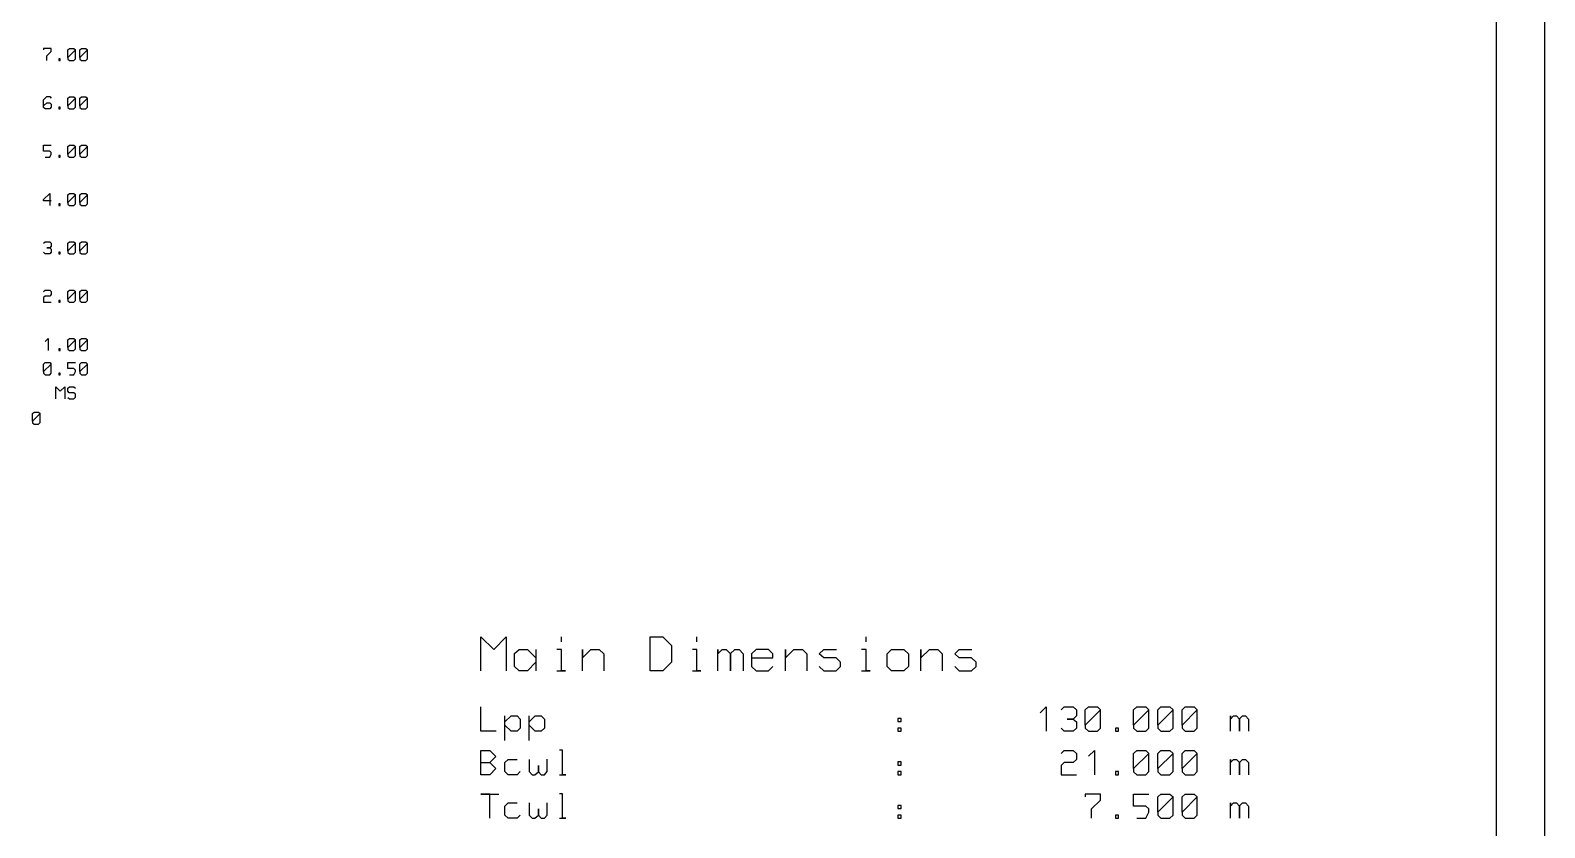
# Model space of a CAD drawing. Header units: millimetres. Extents: x 144707 to 335107, y -68023 to 180297.
# Drawn here: x 288591 to 319907, y 130750 to 147247 of the extents above; entities that cross this region are included whole.
import ezdxf

# ---------------------------------------------------------------- set-up
doc = ezdxf.new("R2010")
doc.units = ezdxf.units.MM
doc.layers.add('11', color=7, linetype='Continuous')

# ---------------------------------------------------------------- blocks, each defined once
blk = doc.blocks.new('A$C3242291E')
at = {"layer": '11', "color": 7, "linetype": 'Continuous'}
for points in [[(0, 0), (175200, 0), (175200, 65899), (0, 65899), (0, 0)], [(1000, 1000), (174200, 1000), (174200, 64899), (1000, 64899), (1000, 1000)], [(144223, 32224), (144223, 32319), (144223, 32319), (144318, 32412), (144318, 32412), (144318, 32474), (144318, 32474), (144160, 32474), (144160, 32474), (144160, 32444)], [(144473, 32224), (144505, 32224), (144505, 32224), (144505, 32257), (144505, 32257), (144473, 32257), (144473, 32257), (144473, 32224), (144473, 32224), (144505, 32224)], [(144660, 32287), (144660, 32444), (144660, 32444), (144693, 32474), (144693, 32474), (144785, 32474), (144785, 32474), (144818, 32444), (144818, 32444), (144660, 32287), (144660, 32287), (144660, 32254), (144660, 32254), (144693, 32224), (144693, 32224), (144785, 32224), (144785, 32224), (144818, 32257), (144818, 32257), (144818, 32444)], [(144910, 32287), (144910, 32444), (144910, 32444), (144943, 32474), (144943, 32474), (145035, 32474), (145035, 32474), (145068, 32444), (145068, 32444), (144910, 32287), (144910, 32287), (144910, 32254), (144910, 32254), (144943, 32224), (144943, 32224), (145035, 32224), (145035, 32224), (145068, 32257), (145068, 32257), (145068, 32444)], [(144160, 31287), (144223, 31349), (144223, 31349), (144285, 31349), (144285, 31349), (144318, 31319), (144318, 31319), (144318, 31257), (144318, 31257), (144285, 31224), (144285, 31224), (144193, 31224), (144193, 31224), (144160, 31254), (144160, 31254), (144160, 31412), (144160, 31412), (144223, 31477), (144223, 31477), (144285, 31477), (144285, 31477), (144318, 31444)], [(144660, 31287), (144660, 31444), (144660, 31444), (144693, 31474), (144693, 31474), (144785, 31474), (144785, 31474), (144818, 31444), (144818, 31444), (144660, 31287), (144660, 31287), (144660, 31254), (144660, 31254), (144693, 31224), (144693, 31224), (144785, 31224), (144785, 31224), (144818, 31257), (144818, 31257), (144818, 31444)], [(144910, 31287), (144910, 31444), (144910, 31444), (144943, 31474), (144943, 31474), (145035, 31474), (145035, 31474), (145068, 31444), (145068, 31444), (144910, 31287), (144910, 31287), (144910, 31254), (144910, 31254), (144943, 31224), (144943, 31224), (145035, 31224), (145035, 31224), (145068, 31257), (145068, 31257), (145068, 31444)], [(144473, 31224), (144505, 31224), (144505, 31224), (144505, 31257), (144505, 31257), (144473, 31257), (144473, 31257), (144473, 31224), (144473, 31224), (144505, 31224)], [(144193, 30224), (144285, 30224), (144285, 30224), (144318, 30287), (144318, 30287), (144318, 30319), (144318, 30319), (144285, 30349), (144285, 30349), (144160, 30349), (144160, 30349), (144160, 30474), (144160, 30474), (144318, 30474)], [(144660, 30287), (144660, 30444), (144660, 30444), (144693, 30474), (144693, 30474), (144785, 30474), (144785, 30474), (144818, 30444), (144818, 30444), (144660, 30287), (144660, 30287), (144660, 30254), (144660, 30254), (144693, 30224), (144693, 30224), (144785, 30224), (144785, 30224), (144818, 30257), (144818, 30257), (144818, 30444)], [(144910, 30287), (144910, 30444), (144910, 30444), (144943, 30474), (144943, 30474), (145035, 30474), (145035, 30474), (145068, 30444), (145068, 30444), (144910, 30287), (144910, 30287), (144910, 30254), (144910, 30254), (144943, 30224), (144943, 30224), (145035, 30224), (145035, 30224), (145068, 30257), (145068, 30257), (145068, 30444)], [(144473, 30224), (144505, 30224), (144505, 30224), (144505, 30257), (144505, 30257), (144473, 30257), (144473, 30257), (144473, 30224), (144473, 30224), (144505, 30224)], [(144318, 29319), (144160, 29319), (144160, 29319), (144160, 29349), (144160, 29349), (144285, 29474), (144285, 29474), (144285, 29349), (144285, 29224)], [(144660, 29287), (144660, 29444), (144660, 29444), (144693, 29474), (144693, 29474), (144785, 29474), (144785, 29474), (144818, 29444), (144818, 29444), (144660, 29287), (144660, 29287), (144660, 29254), (144660, 29254), (144693, 29224), (144693, 29224), (144785, 29224), (144785, 29224), (144818, 29257), (144818, 29257), (144818, 29444)], [(144910, 29287), (144910, 29444), (144910, 29444), (144943, 29474), (144943, 29474), (145035, 29474), (145035, 29474), (145068, 29444), (145068, 29444), (144910, 29287), (144910, 29287), (144910, 29254), (144910, 29254), (144943, 29224), (144943, 29224), (145035, 29224), (145035, 29224), (145068, 29257), (145068, 29257), (145068, 29444)], [(144473, 29224), (144505, 29224), (144505, 29224), (144505, 29257), (144505, 29257), (144473, 29257), (144473, 29257), (144473, 29224), (144473, 29224), (144505, 29224)], [(144160, 28444), (144193, 28474), (144193, 28474), (144285, 28474), (144285, 28474), (144318, 28444), (144318, 28444), (144318, 28382), (144318, 28382), (144285, 28349), (144285, 28349), (144223, 28349), (144223, 28349), (144285, 28349), (144285, 28349), (144318, 28319), (144318, 28319), (144318, 28257), (144318, 28257), (144285, 28224), (144285, 28224), (144193, 28224), (144193, 28224), (144160, 28257)], [(144473, 28224), (144505, 28224), (144505, 28224), (144505, 28257), (144505, 28257), (144473, 28257), (144473, 28257), (144473, 28224), (144473, 28224), (144505, 28224)], [(144660, 28287), (144660, 28444), (144660, 28444), (144693, 28474), (144693, 28474), (144785, 28474), (144785, 28474), (144818, 28444), (144818, 28444), (144660, 28287), (144660, 28287), (144660, 28254), (144660, 28254), (144693, 28224), (144693, 28224), (144785, 28224), (144785, 28224), (144818, 28257), (144818, 28257), (144818, 28444)], [(144910, 28287), (144910, 28444), (144910, 28444), (144943, 28474), (144943, 28474), (145035, 28474), (145035, 28474), (145068, 28444), (145068, 28444), (144910, 28287), (144910, 28287), (144910, 28254), (144910, 28254), (144943, 28224), (144943, 28224), (145035, 28224), (145035, 28224), (145068, 28257), (145068, 28257), (145068, 28444)], [(144160, 27444), (144193, 27474), (144193, 27474), (144285, 27474), (144285, 27474), (144318, 27444), (144318, 27444), (144318, 27382), (144318, 27382), (144285, 27349), (144285, 27349), (144193, 27349), (144193, 27349), (144160, 27319), (144160, 27319), (144160, 27224), (144160, 27224), (144318, 27224)], [(144473, 27224), (144505, 27224), (144505, 27224), (144505, 27257), (144505, 27257), (144473, 27257), (144473, 27257), (144473, 27224), (144473, 27224), (144505, 27224)], [(144660, 27287), (144660, 27444), (144660, 27444), (144693, 27474), (144693, 27474), (144785, 27474), (144785, 27474), (144818, 27444), (144818, 27444), (144660, 27287), (144660, 27287), (144660, 27254), (144660, 27254), (144693, 27224), (144693, 27224), (144785, 27224), (144785, 27224), (144818, 27257), (144818, 27257), (144818, 27444)], [(144910, 27287), (144910, 27444), (144910, 27444), (144943, 27474), (144943, 27474), (145035, 27474), (145035, 27474), (145068, 27444), (145068, 27444), (144910, 27287), (144910, 27287), (144910, 27254), (144910, 27254), (144943, 27224), (144943, 27224), (145035, 27224), (145035, 27224), (145068, 27257), (145068, 27257), (145068, 27444)], [(144193, 26414), (144255, 26474), (144255, 26474), (144255, 26349), (144255, 26224)], [(144660, 26287), (144660, 26444), (144660, 26444), (144693, 26474), (144693, 26474), (144785, 26474), (144785, 26474), (144818, 26444), (144818, 26444), (144660, 26287), (144660, 26287), (144660, 26254), (144660, 26254), (144693, 26224), (144693, 26224), (144785, 26224), (144785, 26224), (144818, 26257), (144818, 26257), (144818, 26444)], [(144910, 26287), (144910, 26444), (144910, 26444), (144943, 26474), (144943, 26474), (145035, 26474), (145035, 26474), (145068, 26444), (145068, 26444), (144910, 26287), (144910, 26287), (144910, 26254), (144910, 26254), (144943, 26224), (144943, 26224), (145035, 26224), (145035, 26224), (145068, 26257), (145068, 26257), (145068, 26444)], [(144473, 26224), (144505, 26224), (144505, 26224), (144505, 26257), (144505, 26257), (144473, 26257), (144473, 26257), (144473, 26224), (144473, 26224), (144505, 26224)], [(144160, 25787), (144160, 25944), (144160, 25944), (144193, 25974), (144193, 25974), (144285, 25974), (144285, 25974), (144318, 25944), (144318, 25944), (144160, 25787), (144160, 25787), (144160, 25754), (144160, 25754), (144193, 25724), (144193, 25724), (144285, 25724), (144285, 25724), (144318, 25757), (144318, 25757), (144318, 25944)], [(144473, 25724), (144505, 25724), (144505, 25724), (144505, 25757), (144505, 25757), (144473, 25757), (144473, 25757), (144473, 25724), (144473, 25724), (144505, 25724)], [(144693, 25724), (144785, 25724), (144785, 25724), (144818, 25787), (144818, 25787), (144818, 25819), (144818, 25819), (144785, 25849), (144785, 25849), (144660, 25849), (144660, 25849), (144660, 25974), (144660, 25974), (144818, 25974)], [(144910, 25787), (144910, 25944), (144910, 25944), (144943, 25974), (144943, 25974), (145035, 25974), (145035, 25974), (145068, 25944), (145068, 25944), (144910, 25787), (144910, 25787), (144910, 25754), (144910, 25754), (144943, 25724), (144943, 25724), (145035, 25724), (145035, 25724), (145068, 25757), (145068, 25757), (145068, 25944)], [(144410, 25224), (144410, 25349), (144410, 25474), (144410, 25474), (144505, 25382), (144505, 25382), (144598, 25474), (144598, 25474), (144598, 25349), (144598, 25224)], [(144660, 25254), (144693, 25224), (144693, 25224), (144785, 25224), (144785, 25224), (144818, 25257), (144818, 25257), (144818, 25319), (144818, 25319), (144785, 25349), (144785, 25349), (144690, 25349), (144690, 25349), (144660, 25382), (144660, 25382), (144660, 25444), (144660, 25444), (144693, 25474), (144693, 25474), (144785, 25474), (144785, 25474), (144818, 25444)], [(143930, 24762), (143930, 24919), (143930, 24919), (143963, 24949), (143963, 24949), (144055, 24949), (144055, 24949), (144088, 24919), (144088, 24919), (143930, 24762), (143930, 24762), (143930, 24729), (143930, 24729), (143963, 24699), (143963, 24699), (144055, 24699), (144055, 24699), (144088, 24732), (144088, 24732), (144088, 24919)], [(153200, 19600), (153200, 19950), (153200, 20300), (153200, 20300), (153466, 20041), (153466, 20041), (153725, 20300), (153725, 20300), (153725, 19950), (153725, 19600)], [(154866, 20195), (154866, 20300)], [(156700, 19600), (156700, 19950), (156700, 20300), (156700, 20300), (156966, 20300), (156966, 20300), (157141, 20125), (157141, 20125), (157141, 19775), (157141, 19775), (156966, 19600), (156966, 19600), (156700, 19600), (156700, 19600), (156700, 19950), (156700, 20300)], [(157666, 20195), (157666, 20300)], [(161166, 20195), (161166, 20300)], [(154341, 20041), (154341, 19775), (154341, 19775), (154166, 19600), (154166, 19600), (153991, 19600), (153991, 19600), (153900, 19691), (153900, 19691), (153900, 19957), (153900, 19957), (153991, 20041), (153991, 20041), (154166, 20041), (154166, 20041), (154341, 19866), (154341, 19866), (154341, 19600)], [(154775, 19600), (154950, 19600), (154950, 19600), (154866, 19600), (154866, 19600), (154866, 20041), (154866, 20041), (154775, 20041)], [(155300, 19600), (155300, 20041), (155300, 20041), (155300, 19866), (155300, 19866), (155475, 20041), (155475, 20041), (155650, 20041), (155650, 20041), (155741, 19950), (155741, 19950), (155741, 19600)], [(157575, 19600), (157750, 19600), (157750, 19600), (157666, 19600), (157666, 19600), (157666, 20041), (157666, 20041), (157575, 20041)], [(158100, 19600), (158100, 20041), (158100, 20041), (158100, 19950), (158100, 19950), (158191, 20041), (158191, 20041), (158275, 20041), (158275, 20041), (158366, 19950), (158366, 19950), (158366, 19600), (158366, 19600), (158366, 19957), (158366, 19957), (158450, 20041), (158450, 20041), (158541, 20041), (158541, 20041), (158625, 19950), (158625, 19950), (158625, 19600)], [(158800, 19866), (159241, 19866), (159241, 19866), (159241, 19950), (159241, 19950), (159150, 20041), (159150, 20041), (158891, 20041), (158891, 20041), (158800, 19950), (158800, 19950), (158800, 19691), (158800, 19691), (158891, 19600), (158891, 19600), (159150, 19600), (159150, 19600), (159241, 19691)], [(159500, 19600), (159500, 20041), (159500, 20041), (159500, 19866), (159500, 19866), (159675, 20041), (159675, 20041), (159850, 20041), (159850, 20041), (159941, 19950), (159941, 19950), (159941, 19600)], [(160200, 19691), (160291, 19600), (160291, 19600), (160550, 19600), (160550, 19600), (160641, 19691), (160641, 19691), (160641, 19775), (160641, 19775), (160550, 19866), (160550, 19866), (160291, 19866), (160291, 19866), (160200, 19950), (160200, 19950), (160291, 20041), (160291, 20041), (160557, 20041)], [(161075, 19600), (161250, 19600), (161250, 19600), (161166, 19600), (161166, 19600), (161166, 20041), (161166, 20041), (161075, 20041)], [(161950, 19600), (161691, 19600), (161691, 19600), (161600, 19691), (161600, 19691), (161600, 19950), (161600, 19950), (161691, 20041), (161691, 20041), (161950, 20041), (161950, 20041), (162041, 19950), (162041, 19950), (162041, 19691), (162041, 19691), (161950, 19600), (161950, 19600), (161691, 19600)], [(162300, 19600), (162300, 20041), (162300, 20041), (162300, 19866), (162300, 19866), (162475, 20041), (162475, 20041), (162650, 20041), (162650, 20041), (162741, 19950), (162741, 19950), (162741, 19600)], [(163000, 19691), (163091, 19600), (163091, 19600), (163350, 19600), (163350, 19600), (163441, 19691), (163441, 19691), (163441, 19775), (163441, 19775), (163350, 19866), (163350, 19866), (163091, 19866), (163091, 19866), (163000, 19950), (163000, 19950), (163091, 20041), (163091, 20041), (163357, 20041)], [(153515, 18350), (153200, 18350), (153200, 18350), (153200, 18600), (153200, 18850)], [(164765, 18730), (164890, 18850), (164890, 18850), (164890, 18600), (164890, 18350)], [(165200, 18790), (165265, 18850), (165265, 18850), (165450, 18850), (165450, 18850), (165515, 18790), (165515, 18790), (165515, 18665), (165515, 18665), (165450, 18600), (165450, 18600), (165325, 18600), (165325, 18600), (165450, 18600), (165450, 18600), (165515, 18540), (165515, 18540), (165515, 18415), (165515, 18415), (165450, 18350), (165450, 18350), (165265, 18350), (165265, 18350), (165200, 18415)], [(165700, 18475), (165700, 18790), (165700, 18790), (165765, 18850), (165765, 18850), (165950, 18850), (165950, 18850), (166015, 18790), (166015, 18790), (165700, 18475), (165700, 18475), (165700, 18410), (165700, 18410), (165765, 18350), (165765, 18350), (165950, 18350), (165950, 18350), (166015, 18415), (166015, 18415), (166015, 18790)], [(166700, 18475), (166700, 18790), (166700, 18790), (166765, 18850), (166765, 18850), (166950, 18850), (166950, 18850), (167015, 18790), (167015, 18790), (166700, 18475), (166700, 18475), (166700, 18410), (166700, 18410), (166765, 18350), (166765, 18350), (166950, 18350), (166950, 18350), (167015, 18415), (167015, 18415), (167015, 18790)], [(167200, 18475), (167200, 18790), (167200, 18790), (167265, 18850), (167265, 18850), (167450, 18850), (167450, 18850), (167515, 18790), (167515, 18790), (167200, 18475), (167200, 18475), (167200, 18410), (167200, 18410), (167265, 18350), (167265, 18350), (167450, 18350), (167450, 18350), (167515, 18415), (167515, 18415), (167515, 18790)], [(167700, 18475), (167700, 18790), (167700, 18790), (167765, 18850), (167765, 18850), (167950, 18850), (167950, 18850), (168015, 18790), (168015, 18790), (167700, 18475), (167700, 18475), (167700, 18410), (167700, 18410), (167765, 18350), (167765, 18350), (167950, 18350), (167950, 18350), (168015, 18415), (168015, 18415), (168015, 18790)], [(153700, 18160), (153700, 18540), (153700, 18540), (153825, 18665), (153825, 18665), (153950, 18665), (153950, 18665), (154015, 18600), (154015, 18600), (154015, 18415), (154015, 18415), (153950, 18350), (153950, 18350), (153825, 18350), (153825, 18350), (153700, 18475), (153700, 18475), (153700, 18665)], [(154200, 18160), (154200, 18540), (154200, 18540), (154325, 18665), (154325, 18665), (154450, 18665), (154450, 18665), (154515, 18600), (154515, 18600), (154515, 18415), (154515, 18415), (154450, 18350), (154450, 18350), (154325, 18350), (154325, 18350), (154200, 18475), (154200, 18475), (154200, 18665)], [(161825, 18550), (161890, 18550), (161890, 18550), (161890, 18615), (161890, 18615), (161825, 18615), (161825, 18615), (161825, 18550), (161825, 18550), (161890, 18550)], [(168700, 18350), (168700, 18665), (168700, 18665), (168700, 18600), (168700, 18600), (168765, 18665), (168765, 18665), (168825, 18665), (168825, 18665), (168890, 18600), (168890, 18600), (168890, 18350), (168890, 18350), (168890, 18605), (168890, 18605), (168950, 18665), (168950, 18665), (169015, 18665), (169015, 18665), (169075, 18600), (169075, 18600), (169075, 18350)], [(161825, 18350), (161890, 18350), (161890, 18350), (161890, 18415), (161890, 18415), (161825, 18415), (161825, 18415), (161825, 18350), (161825, 18350), (161890, 18350)], [(166325, 18350), (166390, 18350), (166390, 18350), (166390, 18415), (166390, 18415), (166325, 18415), (166325, 18415), (166325, 18350), (166325, 18350), (166390, 18350)], [(153200, 17701), (153389, 17701), (153389, 17701), (153514, 17575), (153514, 17575), (153389, 17450), (153389, 17450), (153200, 17450), (153200, 17450), (153200, 17700), (153200, 17950), (153200, 17950), (153389, 17950), (153389, 17950), (153514, 17827), (153514, 17827), (153389, 17701)], [(154825, 17450), (154955, 17450), (154955, 17450), (154890, 17450), (154890, 17450), (154890, 17702), (154890, 17955), (154890, 17955), (154825, 17955)], [(165200, 17890), (165265, 17950), (165265, 17950), (165450, 17950), (165450, 17950), (165515, 17890), (165515, 17890), (165515, 17765), (165515, 17765), (165450, 17700), (165450, 17700), (165265, 17700), (165265, 17700), (165200, 17640), (165200, 17640), (165200, 17450), (165200, 17450), (165515, 17450)], [(165765, 17830), (165890, 17950), (165890, 17950), (165890, 17700), (165890, 17450)], [(166700, 17575), (166700, 17890), (166700, 17890), (166765, 17950), (166765, 17950), (166950, 17950), (166950, 17950), (167015, 17890), (167015, 17890), (166700, 17575), (166700, 17575), (166700, 17510), (166700, 17510), (166765, 17450), (166765, 17450), (166950, 17450), (166950, 17450), (167015, 17515), (167015, 17515), (167015, 17890)], [(167200, 17575), (167200, 17890), (167200, 17890), (167265, 17950), (167265, 17950), (167450, 17950), (167450, 17950), (167515, 17890), (167515, 17890), (167200, 17575), (167200, 17575), (167200, 17510), (167200, 17510), (167265, 17450), (167265, 17450), (167450, 17450), (167450, 17450), (167515, 17515), (167515, 17515), (167515, 17890)], [(167700, 17575), (167700, 17890), (167700, 17890), (167765, 17950), (167765, 17950), (167950, 17950), (167950, 17950), (168015, 17890), (168015, 17890), (167700, 17575), (167700, 17575), (167700, 17510), (167700, 17510), (167765, 17450), (167765, 17450), (167950, 17450), (167950, 17450), (168015, 17515), (168015, 17515), (168015, 17890)], [(154015, 17515), (153950, 17450), (153950, 17450), (153765, 17450), (153765, 17450), (153700, 17515), (153700, 17515), (153700, 17700), (153700, 17700), (153765, 17765), (153765, 17765), (153950, 17765)], [(154200, 17765), (154200, 17515), (154200, 17515), (154265, 17450), (154265, 17450), (154320, 17450), (154320, 17450), (154390, 17510), (154390, 17510), (154390, 17640), (154390, 17640), (154390, 17510), (154390, 17510), (154450, 17450), (154450, 17450), (154515, 17450), (154515, 17450), (154575, 17515), (154575, 17515), (154575, 17770)], [(161825, 17650), (161890, 17650), (161890, 17650), (161890, 17715), (161890, 17715), (161825, 17715), (161825, 17715), (161825, 17650), (161825, 17650), (161890, 17650)], [(168700, 17450), (168700, 17765), (168700, 17765), (168700, 17700), (168700, 17700), (168765, 17765), (168765, 17765), (168825, 17765), (168825, 17765), (168890, 17700), (168890, 17700), (168890, 17450), (168890, 17450), (168890, 17705), (168890, 17705), (168950, 17765), (168950, 17765), (169015, 17765), (169015, 17765), (169075, 17700), (169075, 17700), (169075, 17450)], [(161825, 17450), (161890, 17450), (161890, 17450), (161890, 17515), (161890, 17515), (161825, 17515), (161825, 17515), (161825, 17450), (161825, 17450), (161890, 17450)], [(166325, 17450), (166390, 17450), (166390, 17450), (166390, 17515), (166390, 17515), (166325, 17515), (166325, 17515), (166325, 17450), (166325, 17450), (166390, 17450)], [(153390, 16550), (153390, 16800), (153390, 17050), (153390, 17050), (153200, 17050), (153200, 17050), (153575, 17050)], [(154825, 16550), (154955, 16550), (154955, 16550), (154890, 16550), (154890, 16550), (154890, 16802), (154890, 17055), (154890, 17055), (154825, 17055)], [(165825, 16550), (165825, 16740), (165825, 16740), (166015, 16925), (166015, 16925), (166015, 17050), (166015, 17050), (165700, 17050), (165700, 17050), (165700, 16990)], [(166765, 16550), (166950, 16550), (166950, 16550), (167015, 16675), (167015, 16675), (167015, 16740), (167015, 16740), (166950, 16800), (166950, 16800), (166700, 16800), (166700, 16800), (166700, 17050), (166700, 17050), (167015, 17050)], [(167200, 16675), (167200, 16990), (167200, 16990), (167265, 17050), (167265, 17050), (167450, 17050), (167450, 17050), (167515, 16990), (167515, 16990), (167200, 16675), (167200, 16675), (167200, 16610), (167200, 16610), (167265, 16550), (167265, 16550), (167450, 16550), (167450, 16550), (167515, 16615), (167515, 16615), (167515, 16990)], [(167700, 16675), (167700, 16990), (167700, 16990), (167765, 17050), (167765, 17050), (167950, 17050), (167950, 17050), (168015, 16990), (168015, 16990), (167700, 16675), (167700, 16675), (167700, 16610), (167700, 16610), (167765, 16550), (167765, 16550), (167950, 16550), (167950, 16550), (168015, 16615), (168015, 16615), (168015, 16990)], [(154015, 16615), (153950, 16550), (153950, 16550), (153765, 16550), (153765, 16550), (153700, 16615), (153700, 16615), (153700, 16800), (153700, 16800), (153765, 16865), (153765, 16865), (153950, 16865)], [(154200, 16865), (154200, 16615), (154200, 16615), (154265, 16550), (154265, 16550), (154320, 16550), (154320, 16550), (154390, 16610), (154390, 16610), (154390, 16740), (154390, 16740), (154390, 16610), (154390, 16610), (154450, 16550), (154450, 16550), (154515, 16550), (154515, 16550), (154575, 16615), (154575, 16615), (154575, 16870)], [(161825, 16750), (161890, 16750), (161890, 16750), (161890, 16815), (161890, 16815), (161825, 16815), (161825, 16815), (161825, 16750), (161825, 16750), (161890, 16750)], [(161825, 16550), (161890, 16550), (161890, 16550), (161890, 16615), (161890, 16615), (161825, 16615), (161825, 16615), (161825, 16550), (161825, 16550), (161890, 16550)], [(166325, 16550), (166390, 16550), (166390, 16550), (166390, 16615), (166390, 16615), (166325, 16615), (166325, 16615), (166325, 16550), (166325, 16550), (166390, 16550)], [(168700, 16550), (168700, 16865), (168700, 16865), (168700, 16800), (168700, 16800), (168765, 16865), (168765, 16865), (168825, 16865), (168825, 16865), (168890, 16800), (168890, 16800), (168890, 16550), (168890, 16550), (168890, 16805), (168890, 16805), (168950, 16865), (168950, 16865), (169015, 16865), (169015, 16865), (169075, 16800), (169075, 16800), (169075, 16550)]]:
    blk.add_lwpolyline(points, dxfattribs=at)

msp = doc.modelspace()

# ---------------------------------------------------------------- block references
msp.add_blockref('A$C3242291E', (144707.3451, 114397.7284))

doc.saveas('drawing.dxf')
